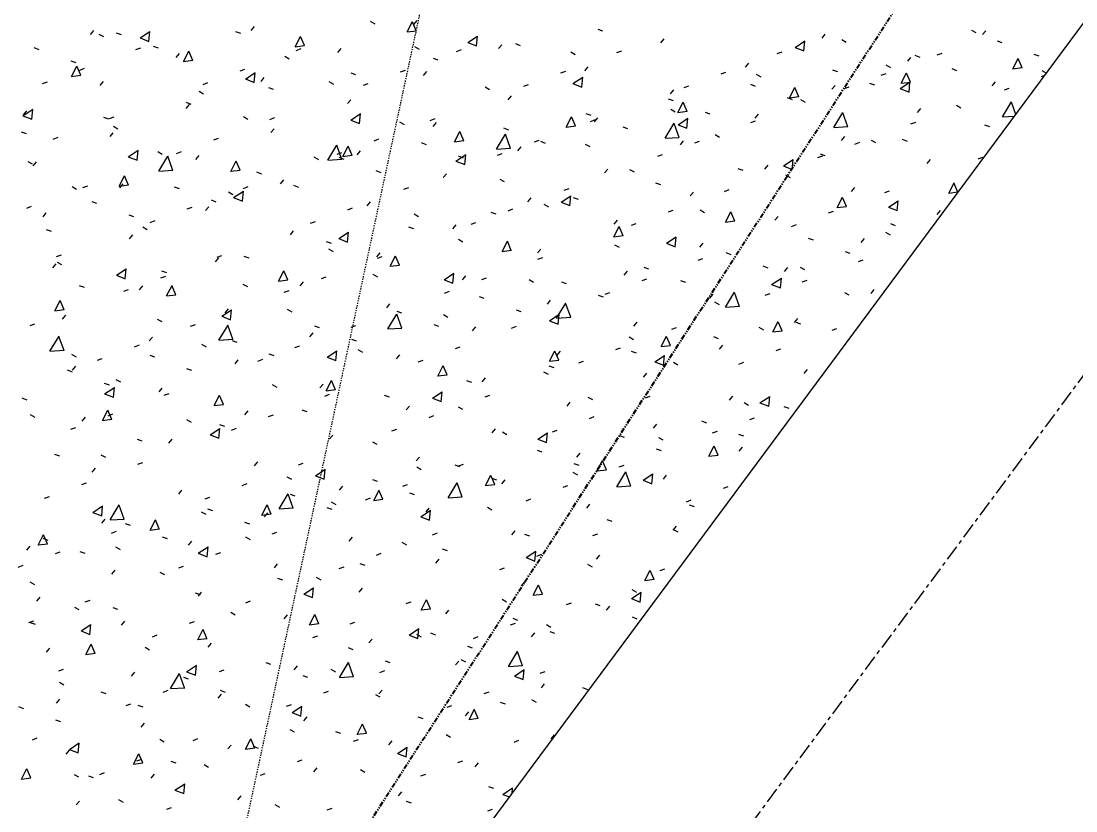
# Model space of a CAD drawing. Header units: centimetres. Extents: x -4512 to 25286, y -2765 to 13485.
# Drawn here: x 21352 to 21437.3, y 10781.6 to 10845.5 of the extents above; entities that cross this region are included whole.
import ezdxf

# ---------------------------------------------------------------- set-up
doc = ezdxf.new("R2010")
doc.units = ezdxf.units.CM
for name, pattern in [('Grundgrenze', [0.9, 0.4, -0.1, 0.1, -0.1, 0.1, -0.1]), ('Rasterlinie', [2.2225, 1.27, -0.3175, 0.3175, -0.3175]), ('Verdeckt 0_5', [0.10584, 0.05292, -0.05292])]:
    doc.linetypes.add(name, pattern=pattern)
for name, color, linetype, lineweight in [('A-ANNO-DIMS', 7, 'Continuous', 5), ('A-ANNO-DIMS-50', 7, 'Continuous', 5), ('A-FLOR', 7, 'Continuous', 9), ('A-FLOR-PATT', 7, 'Continuous', 9), ('A-GENM', 7, 'Continuous', 9), ('S-GRID', 7, 'Continuous', 5)]:
    doc.layers.add(name, color=color, linetype=linetype, lineweight=lineweight)
doc.layers.add('A-DETL', color=251, linetype='Continuous', lineweight=9, true_color=0x4f4f4f)
doc.layers.add('C-PROP-LINE', color=96, linetype='Grundgrenze', lineweight=25, true_color=0x008000)
doc.styles.add('Arial Unicode MS_3', font='ARIALUNI.ttf', dxfattribs={"width": 0.8, "height": 9})
doc.dimstyles.new('M_1_100', dxfattribs={"dimscale": 30.48, "dimtxt": 9.052604, "dimasz": 0.098425, "dimexe": 0.246063, "dimexo": 0.0625, "dimgap": 0.032808, "dimtad": 1, "dimdec": 1, "dimrnd": 0.5, "dimdsep": 46, "dimtxsty": 'Arial Unicode MS_3', "dimblk1": 'OBLIQUE', "dimblk2": 'OBLIQUE', "dimsah": 1, "dimcen": 0.09, "dimazin": 0, "dimtfac": 1, "dimtdec": 4, "dimtix": 1, "dimtmove": 0, "dimatfit": 3, "dimfxl": 0.246063, "dimfxlon": 1, "dimtvp": 1, "dimtolj": 1, "dimtzin": 0, "dimlwd": 13, "dimlwe": 13, "dimarcsym": 2})

# ---------------------------------------------------------------- blocks, each defined once
blk = doc.blocks.new('FP_53-DD - FOK AF 300')
at = {"layer": 'A-FLOR-PATT', "color": 8, "lineweight": 5, "true_color": 0x787878}
for p, q in [((34693.959, 10844.716), (34694.226, 10845.036)), ((34703.598, 10845.472), (34703.962, 10845.264)), ((34706.57, 10844.594), (34707.004, 10845.434)), ((34707.322, 10844.683), (34707.002, 10845.424)), ((34707.112, 10845.207), (34707.379, 10845.526)), ((34722.006, 10844.833), (34722.4, 10844.69)), ((34680.945, 10844.392), (34681.212, 10844.712)), ((34681.627, 10844.427), (34681.991, 10844.22)), ((34683.037, 10844.524), (34683.432, 10844.382)), ((34684.963, 10844.107), (34685.754, 10844.631)), ((34684.963, 10844.107), (34685.674, 10843.83)), ((34685.674, 10843.819), (34685.754, 10844.619)), ((34692.695, 10844.64), (34693.089, 10844.498)), ((34697.523, 10843.399), (34697.956, 10844.24)), ((34698.274, 10843.489), (34697.954, 10844.23)), ((34706.57, 10844.596), (34707.324, 10844.695)), ((34711.486, 10843.743), (34712.276, 10844.266)), ((34712.196, 10843.455), (34712.276, 10844.255)), ((34727.111, 10843.722), (34727.377, 10844.041)), ((34740.164, 10844.09), (34740.43, 10844.409)), ((34741.76, 10843.99), (34742.124, 10843.782)), ((34752.257, 10844.753), (34752.62, 10844.544)), ((34753.151, 10844.378), (34753.417, 10844.697)), ((34676.366, 10843.329), (34676.761, 10843.188)), ((34684.616, 10843.173), (34685.009, 10843.317)), ((34686.026, 10843.449), (34686.421, 10843.307)), ((34697.522, 10843.401), (34698.276, 10843.501)), ((34697.604, 10843.102), (34697.996, 10843.245)), ((34700.962, 10842.931), (34701.229, 10843.25)), ((34707.181, 10843.423), (34707.545, 10843.215)), ((34710.585, 10843.023), (34710.978, 10843.165)), ((34711.486, 10843.744), (34712.196, 10843.466)), ((34713.966, 10843.243), (34714.233, 10843.562)), ((34715.345, 10843.651), (34715.739, 10843.509)), ((34737.985, 10843.348), (34738.774, 10843.87)), ((34737.985, 10843.348), (34738.694, 10843.07)), ((34738.695, 10843.058), (34738.774, 10843.858)), ((34754.33, 10843.88), (34754.724, 10843.737)), ((34679.356, 10842.256), (34679.751, 10842.114)), ((34687.89, 10842.538), (34688.158, 10842.858)), ((34688.471, 10842.202), (34689.226, 10842.302)), ((34688.472, 10842.201), (34688.906, 10843.041)), ((34689.224, 10842.29), (34688.904, 10843.031)), ((34696.668, 10842.637), (34697.032, 10842.429)), ((34708.682, 10842.468), (34709.076, 10842.326)), ((34719.818, 10842.985), (34720.182, 10842.777)), ((34723.561, 10842.935), (34723.953, 10843.078)), ((34736.531, 10842.84), (34736.923, 10842.983)), ((34747.096, 10842.219), (34747.363, 10842.537)), ((34747.676, 10842.71), (34748.07, 10842.567)), ((34749.496, 10842.738), (34749.887, 10842.879)), ((34755.604, 10841.614), (34756.036, 10842.452)), ((34756.354, 10841.701), (34756.034, 10842.442)), ((34757.312, 10842.797), (34757.706, 10842.654)), ((34679.418, 10840.998), (34679.852, 10841.839)), ((34680.17, 10841.088), (34679.85, 10841.829)), ((34680.07, 10841.515), (34680.462, 10841.658)), ((34693.06, 10841.447), (34693.452, 10841.59)), ((34706.044, 10841.37), (34706.436, 10841.513)), ((34707.903, 10841.071), (34708.17, 10841.39)), ((34719.022, 10841.286), (34719.414, 10841.429)), ((34720.965, 10841.452), (34721.232, 10841.771)), ((34733.961, 10841.752), (34734.228, 10842.071)), ((34741.021, 10841.537), (34741.415, 10841.394)), ((34745.34, 10841.936), (34745.704, 10841.728)), ((34750.659, 10841.627), (34751.053, 10841.484)), ((34755.603, 10841.615), (34756.356, 10841.713)), ((34757.961, 10841.477), (34758.324, 10841.268)), ((34677.064, 10840.418), (34677.457, 10840.562)), ((34679.418, 10840.999), (34680.172, 10841.1)), ((34681.736, 10840.256), (34682.003, 10840.576)), ((34693.487, 10840.787), (34694.277, 10841.311)), ((34693.487, 10840.788), (34694.197, 10840.511)), ((34694.197, 10840.499), (34694.277, 10841.3)), ((34694.749, 10840.58), (34695.016, 10840.9)), ((34700.253, 10840.59), (34700.617, 10840.382)), ((34702.017, 10841.282), (34702.411, 10841.14)), ((34720.003, 10840.415), (34720.792, 10840.938)), ((34720.713, 10840.126), (34720.793, 10840.926)), ((34731.994, 10841.194), (34732.386, 10841.337)), ((34734.841, 10841.17), (34735.204, 10840.961)), ((34744.961, 10841.095), (34745.353, 10841.237)), ((34746.495, 10840.011), (34747.284, 10840.532)), ((34746.571, 10840.442), (34747.324, 10840.54)), ((34746.572, 10840.44), (34747.004, 10841.279)), ((34747.322, 10840.528), (34747.002, 10841.269)), ((34753.942, 10840.244), (34754.209, 10840.562)), ((34757.922, 10840.987), (34758.194, 10841.085)), ((34689.736, 10839.8), (34690.1, 10839.593)), ((34690.056, 10840.352), (34690.448, 10840.495)), ((34695.35, 10840.094), (34695.745, 10839.952)), ((34703.041, 10840.278), (34703.434, 10840.421)), ((34712.893, 10840.157), (34713.257, 10839.949)), ((34716.021, 10840.196), (34716.413, 10840.338)), ((34720.003, 10840.415), (34720.713, 10840.138)), ((34727.902, 10839.587), (34728.169, 10839.906)), ((34728.995, 10840.106), (34729.387, 10840.248)), ((34734.364, 10840.361), (34734.758, 10840.219)), ((34737.537, 10839.263), (34737.97, 10840.102)), ((34738.287, 10839.351), (34737.967, 10840.092)), ((34740.956, 10839.956), (34741.222, 10840.274)), ((34741.963, 10840.008), (34742.355, 10840.15)), ((34744.005, 10840.455), (34744.399, 10840.312)), ((34746.495, 10840.011), (34747.204, 10839.732)), ((34747.205, 10839.721), (34747.284, 10840.52)), ((34754.925, 10839.903), (34755.317, 10840.044)), ((34688.682, 10838.904), (34689.077, 10838.762)), ((34701.753, 10838.796), (34702.02, 10839.115)), ((34714.758, 10839.108), (34715.025, 10839.427)), ((34727.706, 10839.184), (34728.1, 10839.042)), ((34728.499, 10838.081), (34728.932, 10838.921)), ((34729.25, 10838.17), (34728.929, 10838.911)), ((34737.349, 10839.281), (34737.743, 10839.138)), ((34737.536, 10839.265), (34738.289, 10839.363)), ((34738.422, 10839.117), (34738.785, 10838.909)), ((34754.767, 10837.717), (34755.498, 10838.928)), ((34755.848, 10837.923), (34755.495, 10838.915)), ((34675.476, 10837.815), (34676.266, 10838.34)), ((34675.519, 10837.899), (34675.786, 10838.219)), ((34676.186, 10837.528), (34676.267, 10838.328)), ((34688.681, 10838.402), (34688.948, 10838.722)), ((34702.009, 10837.466), (34702.799, 10837.99)), ((34702.72, 10837.178), (34702.799, 10837.978)), ((34721.045, 10838.004), (34721.439, 10837.862)), ((34727.919, 10838.347), (34728.283, 10838.139)), ((34728.498, 10838.083), (34729.252, 10838.182)), ((34730.691, 10838.104), (34731.085, 10837.962)), ((34741.122, 10836.858), (34741.854, 10838.069)), ((34742.256, 10836.917), (34741.85, 10838.056)), ((34747.888, 10838.085), (34748.155, 10838.403)), ((34751.046, 10838.662), (34751.409, 10838.454)), ((34675.476, 10837.815), (34676.186, 10837.539)), ((34682.012, 10837.711), (34682.407, 10837.57)), ((34682.476, 10837.588), (34682.868, 10837.732)), ((34693.322, 10837.754), (34693.686, 10837.546)), ((34695.465, 10837.519), (34695.858, 10837.662)), ((34702.009, 10837.466), (34702.719, 10837.19)), ((34705.966, 10837.326), (34706.33, 10837.118)), ((34708.449, 10837.442), (34708.841, 10837.585)), ((34708.694, 10836.936), (34708.961, 10837.256)), ((34719.458, 10836.896), (34719.891, 10837.735)), ((34720.209, 10836.985), (34719.889, 10837.725)), ((34721.426, 10837.358), (34721.818, 10837.5)), ((34721.757, 10837.318), (34722.024, 10837.637)), ((34727.47, 10835.989), (34728.202, 10837.201)), ((34728.604, 10836.049), (34728.199, 10837.188)), ((34728.519, 10837.085), (34729.308, 10837.607)), ((34729.228, 10836.796), (34729.308, 10837.596)), ((34734.398, 10837.265), (34734.79, 10837.407)), ((34734.753, 10837.618), (34735.019, 10837.937)), ((34747.364, 10837.165), (34747.756, 10837.306)), ((34754.766, 10837.719), (34755.741, 10837.78)), ((34675.341, 10836.517), (34675.736, 10836.375)), ((34682.527, 10836.121), (34682.794, 10836.44)), ((34682.803, 10836.961), (34683.167, 10836.753)), ((34695.541, 10836.446), (34695.808, 10836.765)), ((34710.414, 10835.706), (34710.847, 10836.546)), ((34711.165, 10835.795), (34710.845, 10836.536)), ((34713.811, 10835.111), (34714.544, 10836.324)), ((34714.383, 10836.823), (34714.778, 10836.68)), ((34714.946, 10835.172), (34714.541, 10836.311)), ((34719.457, 10836.898), (34720.211, 10836.997)), ((34724.031, 10836.926), (34724.425, 10836.783)), ((34728.519, 10837.085), (34729.228, 10836.807)), ((34731.501, 10836.296), (34731.865, 10836.087)), ((34741.121, 10836.859), (34742.259, 10836.931)), ((34753.313, 10837.079), (34753.707, 10836.936)), ((34677.929, 10835.93), (34678.322, 10836.073)), ((34690.921, 10835.864), (34691.313, 10836.007)), ((34700.146, 10834.224), (34700.879, 10835.438)), ((34701.282, 10834.286), (34700.876, 10835.425)), ((34703.906, 10835.79), (34704.299, 10835.933)), ((34707.72, 10835.638), (34708.114, 10835.496)), ((34710.413, 10835.708), (34711.167, 10835.807)), ((34716.887, 10835.708), (34717.279, 10835.851)), ((34717.37, 10835.745), (34717.764, 10835.602)), ((34720.996, 10835.522), (34721.36, 10835.313)), ((34727.469, 10835.99), (34728.607, 10836.063)), ((34728.694, 10835.453), (34728.961, 10835.772)), ((34729.861, 10835.619), (34730.253, 10835.761)), ((34741.748, 10835.822), (34742.014, 10836.141)), ((34742.829, 10835.521), (34743.221, 10835.663)), ((34744.129, 10835.845), (34744.492, 10835.637)), ((34746.659, 10835.908), (34747.053, 10835.765)), ((34684.003, 10834.501), (34684.793, 10835.025)), ((34684.714, 10834.213), (34684.794, 10835.014)), ((34686.39, 10834.916), (34686.754, 10834.708)), ((34687.916, 10834.769), (34688.309, 10834.912)), ((34689.473, 10834.268), (34689.74, 10834.587)), ((34700.904, 10834.697), (34701.296, 10834.84)), ((34701.366, 10834.514), (34702.12, 10834.614)), ((34701.367, 10834.513), (34701.8, 10835.353)), ((34702.118, 10834.602), (34701.798, 10835.343)), ((34702.545, 10834.661), (34702.812, 10834.981)), ((34710.53, 10834.143), (34711.319, 10834.666)), ((34710.707, 10834.562), (34711.101, 10834.419)), ((34711.24, 10833.855), (34711.32, 10834.655)), ((34713.811, 10835.112), (34714.949, 10835.186)), ((34713.885, 10834.617), (34714.278, 10834.76)), ((34715.55, 10834.974), (34715.816, 10835.293)), ((34726.861, 10834.53), (34727.253, 10834.672)), ((34739.831, 10834.434), (34740.223, 10834.576)), ((34740.003, 10834.734), (34740.397, 10834.591)), ((34675.868, 10834.119), (34676.232, 10833.911)), ((34676.31, 10833.764), (34676.577, 10834.084)), ((34684.003, 10834.501), (34684.714, 10834.225)), ((34686.474, 10833.329), (34687.208, 10834.543)), ((34687.61, 10833.391), (34687.205, 10834.53)), ((34692.317, 10833.315), (34692.75, 10834.155)), ((34693.069, 10833.405), (34692.748, 10834.145)), ((34699.037, 10834.492), (34699.401, 10834.284)), ((34700.146, 10834.226), (34701.285, 10834.3)), ((34701.054, 10834.452), (34701.449, 10834.31)), ((34710.53, 10834.143), (34711.24, 10833.866)), ((34735.545, 10833.485), (34735.812, 10833.804)), ((34737.033, 10833.753), (34737.821, 10834.274)), ((34737.033, 10833.753), (34737.742, 10833.475)), ((34737.742, 10833.464), (34737.822, 10834.263)), ((34748.681, 10833.952), (34748.947, 10834.27)), ((34752.795, 10834.331), (34753.187, 10834.473)), ((34683.264, 10832.113), (34683.698, 10832.954)), ((34684.016, 10832.203), (34683.695, 10832.943)), ((34686.474, 10833.33), (34687.613, 10833.405)), ((34692.316, 10833.317), (34693.071, 10833.417)), ((34694.387, 10833.264), (34694.782, 10833.122)), ((34704.042, 10833.376), (34704.437, 10833.234)), ((34709.487, 10832.803), (34709.753, 10833.122)), ((34722.549, 10833.184), (34722.816, 10833.503)), ((34724.579, 10833.472), (34724.943, 10833.264)), ((34733.346, 10833.558), (34733.74, 10833.416)), ((34737.21, 10833.026), (34737.574, 10832.818)), ((34679.455, 10832.075), (34679.82, 10831.868)), ((34680.336, 10832.004), (34680.729, 10832.147)), ((34683.263, 10832.115), (34684.018, 10832.215)), ((34683.319, 10831.986), (34683.586, 10832.306)), ((34687.719, 10832.073), (34688.113, 10831.931)), ((34693.327, 10831.937), (34693.72, 10832.081)), ((34696.333, 10832.312), (34696.6, 10832.631)), ((34697.376, 10832.188), (34697.771, 10832.047)), ((34706.312, 10831.863), (34706.705, 10832.006)), ((34714.072, 10832.694), (34714.435, 10832.486)), ((34726.687, 10832.38), (34727.081, 10832.238)), ((34742.541, 10831.689), (34742.807, 10832.008)), ((34750.415, 10831.553), (34750.848, 10832.391)), ((34751.166, 10831.641), (34750.845, 10832.381)), ((34692.106, 10831.656), (34692.47, 10831.449)), ((34692.529, 10831.185), (34693.319, 10831.709)), ((34692.529, 10831.185), (34693.24, 10830.909)), ((34693.24, 10830.897), (34693.319, 10831.697)), ((34716.342, 10830.841), (34716.609, 10831.16)), ((34719.049, 10830.818), (34719.838, 10831.34)), ((34719.292, 10831.781), (34719.684, 10831.923)), ((34719.759, 10830.529), (34719.839, 10831.329)), ((34720.026, 10831.2), (34720.42, 10831.058)), ((34729.487, 10831.32), (34729.754, 10831.639)), ((34732.266, 10831.69), (34732.658, 10831.833)), ((34741.381, 10830.376), (34741.813, 10831.215)), ((34742.132, 10830.465), (34741.811, 10831.205)), ((34745.234, 10831.592), (34745.625, 10831.734)), ((34750.415, 10831.555), (34751.168, 10831.652)), ((34675.789, 10830.345), (34676.182, 10830.488)), ((34681.049, 10830.88), (34681.443, 10830.738)), ((34688.782, 10830.281), (34689.175, 10830.424)), ((34690.265, 10830.134), (34690.532, 10830.454)), ((34690.708, 10830.999), (34691.103, 10830.857)), ((34701.77, 10830.21), (34702.162, 10830.353)), ((34703.337, 10830.528), (34703.604, 10830.847)), ((34717.656, 10830.645), (34718.019, 10830.437)), ((34719.049, 10830.818), (34719.759, 10830.541)), ((34741.381, 10830.378), (34742.134, 10830.476)), ((34745.545, 10830.419), (34746.334, 10830.94)), ((34745.545, 10830.419), (34746.255, 10830.141)), ((34746.255, 10830.129), (34746.334, 10830.928)), ((34677.102, 10829.63), (34677.369, 10829.95)), ((34684.039, 10829.806), (34684.433, 10829.665)), ((34707.145, 10829.863), (34707.509, 10829.656)), ((34713.364, 10830.017), (34713.758, 10829.875)), ((34714.752, 10830.131), (34715.144, 10830.273)), ((34727.728, 10830.044), (34728.12, 10830.186)), ((34730.29, 10830.204), (34730.654, 10829.996)), ((34732.344, 10829.196), (34732.776, 10830.035)), ((34733.095, 10829.284), (34732.774, 10830.025)), ((34736.339, 10829.353), (34736.605, 10829.671)), ((34740.698, 10829.949), (34741.09, 10830.091)), ((34749.474, 10829.819), (34749.741, 10830.138)), ((34677.367, 10828.612), (34677.762, 10828.47)), ((34685.173, 10828.818), (34685.538, 10828.611)), ((34685.778, 10829.186), (34686.171, 10829.329)), ((34698.767, 10829.117), (34699.16, 10829.26)), ((34706.699, 10828.833), (34707.094, 10828.691)), ((34710.279, 10828.67), (34710.546, 10828.989)), ((34711.75, 10829.04), (34712.143, 10829.182)), ((34723.303, 10828.011), (34723.736, 10828.851)), ((34723.342, 10829.051), (34723.609, 10829.37)), ((34724.055, 10828.1), (34723.734, 10828.84)), ((34724.728, 10828.954), (34725.12, 10829.097)), ((34732.343, 10829.198), (34733.097, 10829.296)), ((34737.7, 10828.862), (34738.092, 10829.004)), ((34745.703, 10829.086), (34746.097, 10828.943)), ((34684.111, 10827.853), (34684.378, 10828.173)), ((34697.126, 10828.178), (34697.392, 10828.498)), ((34701.054, 10827.867), (34701.843, 10828.39)), ((34701.054, 10827.867), (34701.764, 10827.591)), ((34701.764, 10827.579), (34701.844, 10828.379)), ((34710.73, 10827.816), (34711.094, 10827.608)), ((34723.303, 10828.013), (34724.057, 10828.112)), ((34727.567, 10827.491), (34728.356, 10828.013)), ((34728.277, 10827.202), (34728.356, 10828.001)), ((34739.046, 10827.912), (34739.44, 10827.769)), ((34743.335, 10827.557), (34743.601, 10827.876)), ((34745.31, 10828.386), (34745.674, 10828.178)), ((34700.034, 10827.646), (34700.428, 10827.504)), ((34700.216, 10827.031), (34700.58, 10826.823)), ((34714.26, 10826.823), (34714.693, 10827.662)), ((34714.26, 10826.825), (34715.014, 10826.924)), ((34715.012, 10826.912), (34714.691, 10827.652)), ((34717.136, 10826.709), (34717.402, 10827.028)), ((34723.368, 10827.38), (34723.731, 10827.172)), ((34727.567, 10827.491), (34728.277, 10827.214)), ((34730.281, 10827.188), (34730.547, 10827.507)), ((34678.197, 10826.421), (34678.59, 10826.564)), ((34691.058, 10826.001), (34691.325, 10826.321)), ((34691.19, 10826.357), (34691.582, 10826.5)), ((34693.366, 10826.456), (34693.761, 10826.315)), ((34704.13, 10826.395), (34704.397, 10826.714)), ((34704.177, 10826.285), (34704.569, 10826.427)), ((34705.214, 10825.63), (34705.647, 10826.47)), ((34705.966, 10825.72), (34705.645, 10826.46)), ((34717.158, 10826.205), (34717.551, 10826.347)), ((34730.134, 10826.117), (34730.526, 10826.259)), ((34732.389, 10826.735), (34732.783, 10826.593)), ((34742.031, 10826.832), (34742.425, 10826.689)), ((34743.104, 10826.021), (34743.495, 10826.163)), ((34677.895, 10825.497), (34678.162, 10825.817)), ((34678.239, 10825.977), (34678.603, 10825.77)), ((34683.046, 10824.9), (34683.836, 10825.424)), ((34683.757, 10824.612), (34683.837, 10825.412)), ((34686.697, 10825.265), (34687.092, 10825.123)), ((34696.165, 10824.433), (34696.598, 10825.273)), ((34696.917, 10824.523), (34696.596, 10825.263)), ((34705.214, 10825.632), (34705.967, 10825.731)), ((34724.136, 10824.92), (34724.403, 10825.239)), ((34725.729, 10825.557), (34726.123, 10825.414)), ((34735.374, 10825.656), (34735.768, 10825.514)), ((34737.133, 10825.221), (34737.399, 10825.54)), ((34738.392, 10825.567), (34738.756, 10825.359)), ((34683.046, 10824.9), (34683.757, 10824.624)), ((34686.645, 10824.7), (34687.038, 10824.843)), ((34696.164, 10824.435), (34696.918, 10824.535)), ((34697.919, 10824.046), (34698.186, 10824.365)), ((34699.634, 10824.631), (34700.027, 10824.774)), ((34703.802, 10824.985), (34704.166, 10824.777)), ((34709.577, 10824.547), (34710.366, 10825.07)), ((34709.577, 10824.547), (34710.287, 10824.27)), ((34710.287, 10824.259), (34710.366, 10825.058)), ((34711.073, 10824.538), (34711.34, 10824.857)), ((34712.618, 10824.554), (34713.01, 10824.697)), ((34716.444, 10824.553), (34716.808, 10824.345)), ((34719.068, 10824.376), (34719.462, 10824.234)), ((34725.596, 10824.47), (34725.988, 10824.612)), ((34728.715, 10824.479), (34729.11, 10824.336)), ((34736.083, 10824.162), (34736.872, 10824.683)), ((34736.793, 10823.873), (34736.872, 10824.672)), ((34738.568, 10824.377), (34738.96, 10824.519)), ((34680.026, 10824.071), (34680.421, 10823.93)), ((34683.64, 10823.605), (34684.033, 10823.748)), ((34684.904, 10823.721), (34685.171, 10824.04)), ((34687.112, 10823.232), (34687.546, 10824.073)), ((34687.864, 10823.323), (34687.544, 10824.063)), ((34693.286, 10824.195), (34693.65, 10823.988)), ((34696.631, 10823.538), (34697.024, 10823.681)), ((34709.616, 10823.463), (34710.009, 10823.605)), ((34722.596, 10823.38), (34722.988, 10823.523)), ((34732.338, 10822.318), (34733.07, 10823.53)), ((34733.473, 10822.378), (34733.067, 10823.517)), ((34736.083, 10824.162), (34736.793, 10823.884)), ((34741.974, 10823.516), (34742.338, 10823.308)), ((34744.129, 10823.426), (34744.395, 10823.745)), ((34678.057, 10822.028), (34678.491, 10822.868)), ((34678.809, 10822.118), (34678.488, 10822.858)), ((34687.112, 10823.234), (34687.866, 10823.334)), ((34712.405, 10823.193), (34712.799, 10823.051)), ((34717.93, 10822.577), (34718.196, 10822.896)), ((34718.681, 10821.441), (34719.413, 10822.654)), ((34719.816, 10821.502), (34719.41, 10822.641)), ((34722.055, 10823.299), (34722.449, 10823.156)), ((34731.075, 10823.057), (34731.341, 10823.375)), ((34731.472, 10822.746), (34731.836, 10822.538)), ((34735.569, 10823.29), (34735.961, 10823.432)), ((34678.056, 10822.029), (34678.811, 10822.13)), ((34691.574, 10821.587), (34692.364, 10822.11)), ((34691.852, 10821.869), (34692.119, 10822.189)), ((34692.285, 10821.299), (34692.365, 10822.099)), ((34696.873, 10822.151), (34697.237, 10821.944)), ((34704.924, 10822.264), (34705.191, 10822.583)), ((34705.016, 10820.556), (34705.749, 10821.768)), ((34705.74, 10822.007), (34706.135, 10821.865)), ((34706.152, 10820.617), (34705.746, 10821.755)), ((34715.393, 10822.117), (34715.787, 10821.974)), ((34718.098, 10821.225), (34718.887, 10821.747)), ((34732.338, 10822.319), (34733.476, 10822.392)), ((34676.059, 10820.839), (34676.451, 10820.982)), ((34678.688, 10821.365), (34678.956, 10821.685)), ((34686.354, 10821.358), (34686.718, 10821.15)), ((34689.053, 10820.777), (34689.446, 10820.92)), ((34691.574, 10821.587), (34692.285, 10821.311)), ((34708.729, 10820.932), (34709.123, 10820.79)), ((34709.518, 10821.724), (34709.882, 10821.516)), ((34718.098, 10821.225), (34718.808, 10820.948)), ((34718.68, 10821.443), (34719.819, 10821.516)), ((34718.809, 10820.937), (34718.888, 10821.736)), ((34724.93, 10820.789), (34725.197, 10821.108)), ((34736.192, 10820.315), (34736.624, 10821.153)), ((34736.943, 10820.403), (34736.622, 10821.143)), ((34737.927, 10821.09), (34738.194, 10821.409)), ((34738.031, 10821.113), (34738.426, 10820.971)), ((34691.345, 10819.661), (34692.078, 10820.874)), ((34692.481, 10819.723), (34692.075, 10820.861)), ((34698.713, 10819.915), (34698.98, 10820.234)), ((34699.074, 10820.82), (34699.469, 10820.678)), ((34702.042, 10820.707), (34702.435, 10820.85)), ((34705.016, 10820.557), (34706.155, 10820.631)), ((34711.867, 10820.407), (34712.134, 10820.726)), ((34715.025, 10820.63), (34715.418, 10820.772)), ((34728.003, 10820.544), (34728.395, 10820.687)), ((34735.055, 10820.697), (34735.419, 10820.489)), ((34736.191, 10820.316), (34736.945, 10820.415)), ((34740.974, 10820.451), (34741.366, 10820.593)), ((34677.667, 10818.757), (34678.401, 10819.971)), ((34678.804, 10818.819), (34678.397, 10819.958)), ((34684.508, 10819.12), (34684.901, 10819.263)), ((34685.698, 10819.589), (34685.965, 10819.908)), ((34689.942, 10819.315), (34690.306, 10819.107)), ((34691.344, 10819.662), (34692.484, 10819.737)), ((34692.406, 10819.63), (34692.801, 10819.488)), ((34697.499, 10819.053), (34697.892, 10819.196)), ((34702.063, 10819.745), (34702.458, 10819.604)), ((34724.55, 10819.922), (34724.914, 10819.714)), ((34727.152, 10819.131), (34727.585, 10819.97)), ((34727.152, 10819.133), (34727.905, 10819.232)), ((34727.903, 10819.22), (34727.583, 10819.96)), ((34731.373, 10819.936), (34731.767, 10819.794)), ((34731.869, 10818.926), (34732.136, 10819.245)), ((34677.666, 10818.758), (34678.807, 10818.834)), ((34679.42, 10818.518), (34679.784, 10818.31)), ((34685.737, 10818.438), (34686.132, 10818.296)), ((34695.396, 10818.556), (34695.791, 10818.415)), ((34700.101, 10818.272), (34700.891, 10818.795)), ((34700.812, 10817.984), (34700.891, 10818.783)), ((34702.59, 10818.892), (34702.954, 10818.685)), ((34705.718, 10818.133), (34705.985, 10818.452)), ((34710.485, 10818.979), (34710.877, 10819.121)), ((34718.11, 10817.943), (34718.543, 10818.782)), ((34718.861, 10818.032), (34718.54, 10818.772)), ((34718.724, 10818.447), (34718.991, 10818.765)), ((34723.464, 10818.896), (34723.856, 10819.039)), ((34724.713, 10818.757), (34725.107, 10818.615)), ((34726.618, 10817.901), (34727.407, 10818.423)), ((34727.329, 10817.612), (34727.407, 10818.411)), ((34736.438, 10818.806), (34736.83, 10818.948)), ((34679.482, 10817.234), (34679.75, 10817.553)), ((34681.503, 10818.024), (34681.896, 10818.167)), ((34692.646, 10817.738), (34692.913, 10818.057)), ((34694.496, 10817.959), (34694.888, 10818.102)), ((34700.101, 10818.272), (34700.812, 10817.996)), ((34707.483, 10817.887), (34707.875, 10818.03)), ((34709.064, 10816.752), (34709.497, 10817.591)), ((34709.816, 10816.841), (34709.495, 10817.581)), ((34718.051, 10817.575), (34718.446, 10817.433)), ((34718.109, 10817.945), (34718.863, 10818.044)), ((34720.464, 10817.807), (34720.856, 10817.949)), ((34726.618, 10817.901), (34727.328, 10817.624)), ((34728.135, 10817.874), (34728.499, 10817.666)), ((34733.439, 10817.719), (34733.831, 10817.861)), ((34679.066, 10817.243), (34679.46, 10817.102)), ((34688.727, 10817.365), (34689.122, 10817.224)), ((34709.064, 10816.753), (34709.818, 10816.853)), ((34717.627, 10817.096), (34717.991, 10816.889)), ((34725.725, 10816.659), (34725.992, 10816.978)), ((34738.722, 10816.961), (34738.989, 10817.279)), ((34682.057, 10816.172), (34682.452, 10816.03)), ((34682.092, 10815.302), (34682.882, 10815.826)), ((34682.803, 10815.015), (34682.882, 10815.815)), ((34683.009, 10816.476), (34683.373, 10816.269)), ((34686.493, 10815.458), (34686.76, 10815.778)), ((34695.661, 10816.058), (34696.025, 10815.851)), ((34699.508, 10815.784), (34699.774, 10816.103)), ((34700.016, 10815.556), (34700.449, 10816.395)), ((34700.767, 10815.646), (34700.446, 10816.385)), ((34711.388, 10816.392), (34711.783, 10816.25)), ((34712.662, 10816.276), (34712.929, 10816.595)), ((34675.385, 10814.976), (34675.78, 10814.835)), ((34682.092, 10815.302), (34682.803, 10815.027)), ((34686.918, 10815.198), (34687.31, 10815.341)), ((34690.964, 10814.356), (34691.397, 10815.196)), ((34691.716, 10814.446), (34691.395, 10815.186)), ((34699.908, 10815.131), (34700.301, 10815.273)), ((34700.015, 10815.558), (34700.769, 10815.658)), ((34704.723, 10815.206), (34705.118, 10815.064)), ((34708.626, 10814.955), (34709.416, 10815.478)), ((34708.626, 10814.955), (34709.337, 10814.678)), ((34709.337, 10814.667), (34709.416, 10815.466)), ((34712.893, 10815.056), (34713.285, 10815.198)), ((34721.212, 10815.05), (34721.576, 10814.842)), ((34725.872, 10814.973), (34726.264, 10815.115)), ((34732.665, 10814.797), (34732.931, 10815.115)), ((34735.137, 10814.575), (34735.925, 10815.096)), ((34735.847, 10814.286), (34735.926, 10815.085)), ((34690.964, 10814.358), (34691.718, 10814.458)), ((34706.513, 10814.003), (34706.78, 10814.322)), ((34710.701, 10814.268), (34711.066, 10814.06)), ((34719.52, 10814.317), (34719.786, 10814.636)), ((34733.847, 10814.61), (34734.211, 10814.402)), ((34735.137, 10814.575), (34735.847, 10814.298)), ((34737.078, 10814.295), (34737.472, 10814.153)), ((34676.074, 10813.635), (34676.439, 10813.428)), ((34680.277, 10813.104), (34680.544, 10813.423)), ((34681.909, 10813.152), (34682.343, 10813.992)), ((34681.909, 10813.154), (34682.664, 10813.254)), ((34682.662, 10813.243), (34682.341, 10813.982)), ((34682.372, 10813.54), (34682.765, 10813.684)), ((34688.729, 10813.222), (34689.094, 10813.015)), ((34693.441, 10813.608), (34693.708, 10813.927)), ((34695.365, 10813.476), (34695.757, 10813.619)), ((34698.056, 10814.017), (34698.451, 10813.876)), ((34708.352, 10813.404), (34708.744, 10813.547)), ((34721.333, 10813.324), (34721.725, 10813.467)), ((34734.309, 10813.237), (34734.701, 10813.379)), ((34679.367, 10812.444), (34679.76, 10812.588)), ((34690.622, 10811.993), (34691.412, 10812.516)), ((34691.334, 10811.705), (34691.413, 10812.505)), ((34691.388, 10812.827), (34691.783, 10812.685)), ((34692.361, 10812.382), (34692.754, 10812.525)), ((34705.35, 10812.312), (34705.742, 10812.455)), ((34713.457, 10812.147), (34713.724, 10812.466)), ((34718.333, 10812.234), (34718.725, 10812.377)), ((34726.521, 10812.53), (34726.788, 10812.848)), ((34730.419, 10813.117), (34730.813, 10812.975)), ((34684.718, 10811.634), (34685.113, 10811.493)), ((34687.288, 10811.328), (34687.555, 10811.648)), ((34690.623, 10811.993), (34691.333, 10811.717)), ((34700.303, 10811.655), (34700.57, 10811.974)), ((34714.288, 10812.223), (34714.652, 10812.015)), ((34717.15, 10811.636), (34717.939, 10812.158)), ((34717.15, 10811.636), (34717.861, 10811.359)), ((34717.861, 10811.348), (34717.94, 10812.147)), ((34723.758, 10811.937), (34724.153, 10811.795)), ((34726.926, 10811.787), (34727.29, 10811.58)), ((34731.31, 10812.149), (34731.702, 10812.291)), ((34733.406, 10812.04), (34733.8, 10811.897)), ((34703.774, 10811.437), (34704.138, 10811.229)), ((34717.096, 10810.755), (34717.491, 10810.613)), ((34726.746, 10810.861), (34727.14, 10810.719)), ((34731.004, 10810.255), (34731.436, 10811.093)), ((34731.755, 10810.343), (34731.434, 10811.083)), ((34733.461, 10810.668), (34733.727, 10810.987)), ((34678.046, 10810.439), (34678.441, 10810.298)), ((34681.796, 10810.383), (34682.161, 10810.176)), ((34694.236, 10809.479), (34694.503, 10809.798)), ((34707.309, 10809.874), (34707.576, 10810.193)), ((34720.315, 10810.188), (34720.582, 10810.507)), ((34721.962, 10809.068), (34722.395, 10809.907)), ((34722.714, 10809.157), (34722.393, 10809.897)), ((34731.004, 10810.257), (34731.757, 10810.355)), ((34681.073, 10808.974), (34681.34, 10809.293)), ((34684.782, 10809.62), (34685.175, 10809.763)), ((34697.775, 10809.555), (34698.167, 10809.698)), ((34699.152, 10808.681), (34699.941, 10809.204)), ((34699.863, 10808.393), (34699.942, 10809.192)), ((34707.362, 10809.393), (34707.726, 10809.186)), ((34710.432, 10809.571), (34710.827, 10809.429)), ((34710.762, 10809.482), (34711.154, 10809.625)), ((34720.004, 10808.963), (34720.368, 10808.755)), ((34720.084, 10809.68), (34720.479, 10809.538)), ((34721.962, 10809.07), (34722.716, 10809.169)), ((34723.557, 10807.781), (34724.289, 10808.993)), ((34723.742, 10809.402), (34724.134, 10809.544)), ((34724.693, 10807.842), (34724.286, 10808.98)), ((34680.236, 10807.962), (34680.629, 10808.105)), ((34696.845, 10808.603), (34697.21, 10808.396)), ((34699.152, 10808.681), (34699.862, 10808.405)), ((34703.767, 10808.384), (34704.162, 10808.243)), ((34709.894, 10806.897), (34710.626, 10808.109)), ((34711.029, 10806.958), (34710.622, 10808.096)), ((34712.918, 10807.878), (34713.35, 10808.716)), ((34713.669, 10807.967), (34713.348, 10808.706)), ((34713.421, 10808.496), (34713.816, 10808.354)), ((34714.254, 10808.019), (34714.52, 10808.337)), ((34725.673, 10808.315), (34726.462, 10808.837)), ((34725.673, 10808.315), (34726.383, 10808.038)), ((34726.383, 10808.027), (34726.462, 10808.825)), ((34727.318, 10808.402), (34727.584, 10808.72)), ((34688.084, 10807.199), (34688.35, 10807.519)), ((34693.231, 10807.9), (34693.624, 10808.043)), ((34701.099, 10807.526), (34701.366, 10807.845)), ((34703.87, 10806.683), (34704.302, 10807.522)), ((34704.621, 10806.772), (34704.3, 10807.512)), ((34706.22, 10807.831), (34706.612, 10807.973)), ((34706.757, 10807.31), (34707.151, 10807.169)), ((34712.917, 10807.879), (34713.671, 10807.979)), ((34719.203, 10807.753), (34719.595, 10807.896)), ((34723.557, 10807.783), (34724.695, 10807.856)), ((34732.181, 10807.668), (34732.573, 10807.81)), ((34677.231, 10806.866), (34677.624, 10807.009)), ((34690.227, 10806.806), (34690.62, 10806.949)), ((34696.223, 10806.003), (34696.956, 10807.215)), ((34697.359, 10806.065), (34696.952, 10807.202)), ((34697.1, 10807.195), (34697.495, 10807.054)), ((34700.434, 10806.561), (34700.798, 10806.354)), ((34703.218, 10806.738), (34703.61, 10806.881)), ((34703.869, 10806.684), (34704.623, 10806.784)), ((34709.893, 10806.898), (34711.032, 10806.972)), ((34716.202, 10806.663), (34716.595, 10806.805)), ((34721.112, 10806.06), (34721.378, 10806.379)), ((34729.181, 10806.579), (34729.573, 10806.722)), ((34681.141, 10805.709), (34681.931, 10806.233)), ((34681.141, 10805.709), (34681.852, 10805.434)), ((34681.852, 10805.422), (34681.931, 10806.222)), ((34682.546, 10805.1), (34683.279, 10806.313)), ((34683.682, 10805.162), (34683.276, 10806.3)), ((34689.914, 10805.768), (34690.279, 10805.56)), ((34690.431, 10806.004), (34690.826, 10805.863)), ((34694.818, 10805.486), (34695.573, 10805.586)), ((34694.819, 10805.484), (34695.252, 10806.323)), ((34695.033, 10805.35), (34695.299, 10805.669)), ((34695.571, 10805.574), (34695.25, 10806.313)), ((34696.223, 10806.004), (34697.362, 10806.079)), ((34700.09, 10806.123), (34700.485, 10805.981)), ((34707.679, 10805.367), (34708.469, 10805.889)), ((34708.106, 10805.746), (34708.372, 10806.065)), ((34708.39, 10805.079), (34708.469, 10805.878)), ((34713.079, 10806.135), (34713.443, 10805.928)), ((34729.406, 10806.322), (34729.801, 10806.18)), ((34681.869, 10804.845), (34682.136, 10805.165)), ((34682.545, 10805.101), (34683.685, 10805.176)), ((34683.761, 10804.811), (34684.156, 10804.67)), ((34685.765, 10804.281), (34686.198, 10805.12)), ((34686.517, 10804.371), (34686.196, 10805.11)), ((34693.422, 10804.932), (34693.817, 10804.791)), ((34707.679, 10805.367), (34708.39, 10805.091)), ((34722.745, 10805.141), (34723.14, 10804.999)), ((34676.708, 10803.074), (34677.141, 10803.914)), ((34677.461, 10803.165), (34677.139, 10803.904)), ((34682.648, 10804.043), (34683.041, 10804.186)), ((34685.764, 10804.283), (34686.519, 10804.383)), ((34695.642, 10803.98), (34696.035, 10804.123)), ((34708.631, 10803.91), (34709.023, 10804.053)), ((34715.05, 10803.891), (34715.317, 10804.21)), ((34716.083, 10803.959), (34716.477, 10803.817)), ((34721.613, 10803.832), (34722.005, 10803.974)), ((34728.114, 10804.336), (34728.478, 10804.128)), ((34728.115, 10804.274), (34728.381, 10804.593)), ((34675.798, 10802.664), (34676.065, 10802.983)), ((34676.708, 10803.076), (34677.462, 10803.176)), ((34677.088, 10803.615), (34677.483, 10803.474)), ((34686.752, 10803.74), (34687.147, 10803.599)), ((34688.88, 10803.071), (34689.147, 10803.39)), ((34693.504, 10803.727), (34693.868, 10803.519)), ((34701.896, 10803.398), (34702.162, 10803.717)), ((34706.153, 10803.305), (34706.517, 10803.098)), ((34678.102, 10802.384), (34678.494, 10802.528)), ((34680.081, 10802.545), (34680.476, 10802.404)), ((34682.982, 10802.929), (34683.346, 10802.722)), ((34689.674, 10802.402), (34690.464, 10802.926)), ((34689.674, 10802.403), (34690.385, 10802.127)), ((34690.385, 10802.115), (34690.464, 10802.914)), ((34691.098, 10802.325), (34691.491, 10802.468)), ((34704.089, 10802.258), (34704.481, 10802.401)), ((34709.419, 10802.774), (34709.813, 10802.632)), ((34716.205, 10802.051), (34716.995, 10802.573)), ((34716.916, 10801.763), (34716.995, 10802.562)), ((34717.074, 10802.183), (34717.466, 10802.325)), ((34721.909, 10801.933), (34722.176, 10802.252)), ((34675.096, 10801.288), (34675.489, 10801.431)), ((34688.094, 10801.23), (34688.487, 10801.373)), ((34695.829, 10801.223), (34696.096, 10801.542)), ((34701.086, 10801.165), (34701.479, 10801.308)), ((34702.753, 10801.586), (34703.147, 10801.445)), ((34708.903, 10801.618), (34709.169, 10801.937)), ((34716.205, 10802.051), (34716.916, 10801.775)), ((34721.191, 10801.512), (34721.556, 10801.304)), ((34682.665, 10800.718), (34682.932, 10801.037)), ((34686.572, 10800.89), (34686.937, 10800.683)), ((34699.225, 10800.473), (34699.589, 10800.266)), ((34714.073, 10801.092), (34714.465, 10801.235)), ((34725.818, 10800.197), (34726.25, 10801.035)), ((34726.569, 10800.286), (34726.248, 10801.025)), ((34727.053, 10801.011), (34727.445, 10801.154)), ((34676.047, 10800.089), (34676.412, 10799.882)), ((34696.085, 10800.397), (34696.48, 10800.255)), ((34698.205, 10799.094), (34698.995, 10799.617)), ((34698.916, 10798.807), (34698.995, 10799.605)), ((34702.693, 10799.271), (34702.959, 10799.59)), ((34715.848, 10799.764), (34716.114, 10800.083)), ((34716.774, 10799.007), (34717.206, 10799.846)), ((34717.525, 10799.097), (34717.204, 10799.836)), ((34725.818, 10800.199), (34726.571, 10800.298)), ((34676.595, 10798.536), (34676.862, 10798.856)), ((34689.416, 10799.205), (34689.811, 10799.064)), ((34689.677, 10798.944), (34689.944, 10799.263)), ((34698.205, 10799.094), (34698.916, 10798.818)), ((34716.774, 10799.009), (34717.527, 10799.108)), ((34724.73, 10798.733), (34725.519, 10799.255)), ((34724.73, 10798.733), (34725.441, 10798.457)), ((34724.778, 10799.467), (34725.142, 10799.259)), ((34725.441, 10798.445), (34725.519, 10799.244)), ((34679.639, 10798.05), (34680.004, 10797.843)), ((34680.514, 10798.467), (34680.907, 10798.61)), ((34682.745, 10798.011), (34683.14, 10797.87)), ((34693.51, 10798.407), (34693.903, 10798.55)), ((34706.5, 10798.339), (34706.893, 10798.481)), ((34707.726, 10797.815), (34708.48, 10797.915)), ((34707.727, 10797.814), (34708.159, 10798.652)), ((34708.479, 10797.903), (34708.157, 10798.642)), ((34714.267, 10798.685), (34714.632, 10798.478)), ((34719.485, 10798.263), (34719.877, 10798.405)), ((34721.794, 10798.326), (34722.188, 10798.184)), ((34722.707, 10797.807), (34722.974, 10798.126)), ((34692.295, 10797.638), (34692.659, 10797.431)), ((34696.627, 10797.096), (34696.894, 10797.415)), ((34698.677, 10796.616), (34699.109, 10797.455)), ((34699.429, 10796.706), (34699.107, 10797.444)), ((34709.7, 10797.492), (34709.967, 10797.811)), ((34715.131, 10797.143), (34715.525, 10797.001)), ((34724.782, 10797.251), (34725.177, 10797.109)), ((34675.967, 10796.808), (34676.36, 10796.951)), ((34676.072, 10796.815), (34676.467, 10796.674)), ((34680.193, 10796.12), (34680.983, 10796.644)), ((34680.904, 10795.834), (34680.983, 10796.632)), ((34683.463, 10796.591), (34683.73, 10796.91)), ((34688.966, 10796.751), (34689.358, 10796.894)), ((34689.623, 10795.414), (34690.056, 10796.253)), ((34690.376, 10795.504), (34690.054, 10796.243)), ((34698.676, 10796.617), (34699.431, 10796.717)), ((34701.958, 10796.686), (34702.351, 10796.829)), ((34706.735, 10795.783), (34707.524, 10796.306)), ((34707.446, 10795.496), (34707.525, 10796.294)), ((34714.945, 10796.613), (34715.337, 10796.756)), ((34717.855, 10796.642), (34718.22, 10796.434)), ((34680.193, 10796.12), (34680.904, 10795.845)), ((34685.962, 10795.656), (34686.354, 10795.799)), ((34689.623, 10795.416), (34690.378, 10795.516)), ((34698.956, 10795.593), (34699.348, 10795.736)), ((34703.491, 10795.145), (34703.757, 10795.464)), ((34706.735, 10795.783), (34707.446, 10795.507)), ((34707.342, 10795.856), (34707.706, 10795.649)), ((34708.466, 10795.957), (34708.861, 10795.815)), ((34711.944, 10795.522), (34712.336, 10795.665)), ((34716.646, 10795.639), (34716.913, 10795.957)), ((34718.12, 10796.068), (34718.515, 10795.927)), ((34677.392, 10794.41), (34677.659, 10794.729)), ((34680.567, 10794.208), (34681, 10795.047)), ((34681.32, 10794.298), (34680.998, 10795.037)), ((34685.363, 10794.801), (34685.728, 10794.594)), ((34690.475, 10794.818), (34690.742, 10795.137)), ((34701.799, 10794.769), (34702.194, 10794.628)), ((34711.456, 10794.884), (34711.851, 10794.742)), ((34714.778, 10793.248), (34715.51, 10794.459)), ((34715.914, 10793.309), (34715.507, 10794.446)), ((34680.567, 10794.209), (34681.322, 10794.31)), ((34695.131, 10793.579), (34695.526, 10793.438)), ((34704.79, 10793.697), (34705.185, 10793.555)), ((34710.499, 10793.367), (34710.765, 10793.685)), ((34710.93, 10793.814), (34711.295, 10793.607)), ((34678.381, 10792.891), (34678.774, 10793.035)), ((34684.261, 10792.465), (34684.528, 10792.784)), ((34688.728, 10792.817), (34689.518, 10793.34)), ((34688.728, 10792.817), (34689.439, 10792.541)), ((34689.44, 10792.53), (34689.518, 10793.328)), ((34691.379, 10792.834), (34691.771, 10792.977)), ((34697.425, 10792.971), (34697.692, 10793.29)), ((34700.414, 10793.024), (34700.778, 10792.817)), ((34701.108, 10792.354), (34701.84, 10793.566)), ((34702.245, 10792.416), (34701.837, 10793.553)), ((34704.371, 10792.768), (34704.763, 10792.911)), ((34714.778, 10793.249), (34715.917, 10793.323)), ((34715.264, 10792.47), (34716.053, 10792.992)), ((34715.975, 10792.183), (34716.053, 10792.981)), ((34717.357, 10792.695), (34717.749, 10792.837)), ((34678.429, 10791.962), (34678.794, 10791.755)), ((34687.432, 10791.452), (34688.164, 10792.665)), ((34688.569, 10791.515), (34688.161, 10792.652)), ((34688.462, 10792.387), (34688.857, 10792.245)), ((34698.123, 10792.508), (34698.518, 10792.366)), ((34701.108, 10792.356), (34702.248, 10792.431)), ((34715.264, 10792.47), (34715.974, 10792.194)), ((34681.79, 10791.192), (34682.185, 10791.051)), ((34686.834, 10791.178), (34687.227, 10791.321)), ((34687.432, 10791.454), (34688.571, 10791.529)), ((34691.273, 10790.692), (34691.54, 10791.011)), ((34691.454, 10791.316), (34691.849, 10791.175)), ((34699.828, 10791.115), (34700.221, 10791.258)), ((34704.289, 10791.02), (34704.556, 10791.339)), ((34712.817, 10791.045), (34713.209, 10791.188)), ((34717.445, 10791.514), (34717.711, 10791.832)), ((34720.784, 10791.534), (34721.178, 10791.392)), ((34678.191, 10790.284), (34678.458, 10790.603)), ((34683.83, 10790.082), (34684.222, 10790.225)), ((34693.484, 10790.19), (34693.849, 10789.983)), ((34696.826, 10790.022), (34697.218, 10790.165)), ((34704.004, 10790.984), (34704.368, 10790.777)), ((34714.12, 10790.35), (34714.515, 10790.208)), ((34716.65, 10790.559), (34717.015, 10790.352)), ((34675.117, 10789.995), (34675.512, 10789.854)), ((34684.783, 10790.123), (34685.178, 10789.981)), ((34697.262, 10789.511), (34698.051, 10790.034)), ((34697.262, 10789.511), (34697.973, 10789.235)), ((34697.973, 10789.224), (34698.052, 10790.022)), ((34709.816, 10789.954), (34710.208, 10790.096)), ((34711.298, 10789.242), (34711.564, 10789.561)), ((34711.587, 10788.949), (34712.019, 10789.787)), ((34712.339, 10789.038), (34712.017, 10789.777)), ((34678.111, 10788.927), (34678.506, 10788.786)), ((34685.059, 10788.34), (34685.326, 10788.659)), ((34698.224, 10788.846), (34698.491, 10789.165)), ((34702.538, 10787.752), (34702.97, 10788.59)), ((34703.29, 10787.842), (34702.968, 10788.58)), ((34707.455, 10789.164), (34707.85, 10789.022)), ((34711.587, 10788.95), (34712.341, 10789.05)), ((34697.075, 10788.151), (34697.44, 10787.944)), ((34700.788, 10787.975), (34701.183, 10787.834)), ((34702.537, 10787.753), (34703.291, 10787.853)), ((34709.725, 10787.731), (34710.09, 10787.524)), ((34718.244, 10787.39), (34718.511, 10787.708)), ((34676.249, 10787.317), (34676.641, 10787.46)), ((34679.248, 10786.535), (34680.038, 10787.059)), ((34679.96, 10786.249), (34680.038, 10787.047)), ((34686.553, 10787.354), (34686.918, 10787.147)), ((34689.248, 10787.262), (34689.641, 10787.405)), ((34692.072, 10786.568), (34692.339, 10786.887)), ((34693.485, 10786.551), (34693.918, 10787.389)), ((34694.237, 10786.641), (34693.915, 10787.379)), ((34694.119, 10786.784), (34694.514, 10786.643)), ((34702.242, 10787.199), (34702.634, 10787.342)), ((34705.089, 10786.896), (34705.355, 10787.215)), ((34715.23, 10787.128), (34715.622, 10787.27)), ((34678.99, 10786.159), (34679.256, 10786.479)), ((34679.248, 10786.535), (34679.96, 10786.26)), ((34684.43, 10785.346), (34684.862, 10786.185)), ((34685.182, 10785.436), (34684.86, 10786.175)), ((34693.485, 10786.553), (34694.239, 10786.653)), ((34705.794, 10786.203), (34706.583, 10786.726)), ((34705.794, 10786.203), (34706.505, 10785.928)), ((34706.505, 10785.916), (34706.584, 10786.714)), ((34684.429, 10785.347), (34685.184, 10785.448)), ((34684.703, 10785.605), (34685.096, 10785.748)), ((34687.449, 10785.591), (34687.844, 10785.45)), ((34690.145, 10785.316), (34690.51, 10785.109)), ((34697.699, 10785.545), (34698.092, 10785.688)), ((34699.024, 10784.722), (34699.29, 10785.041)), ((34710.69, 10785.477), (34711.082, 10785.62)), ((34712.098, 10785.118), (34712.364, 10785.437)), ((34675.371, 10784.137), (34675.804, 10784.976)), ((34675.371, 10784.138), (34676.126, 10784.239)), ((34676.124, 10784.227), (34675.802, 10784.966)), ((34679.62, 10784.515), (34679.985, 10784.308)), ((34680.777, 10784.396), (34681.173, 10784.255)), ((34681.699, 10784.51), (34682.091, 10784.653)), ((34685.859, 10784.216), (34686.126, 10784.535)), ((34694.696, 10784.452), (34695.089, 10784.595)), ((34702.798, 10784.901), (34703.163, 10784.694)), ((34707.688, 10784.386), (34708.08, 10784.529)), ((34687.786, 10783.235), (34688.575, 10783.758)), ((34688.497, 10782.948), (34688.576, 10783.746)), ((34713.171, 10783.538), (34713.566, 10783.396)), ((34714.325, 10782.894), (34715.114, 10783.416)), ((34715.07, 10782.956), (34715.114, 10783.404)), ((34683.213, 10782.478), (34683.578, 10782.272)), ((34687.786, 10783.235), (34688.497, 10782.96)), ((34692.872, 10782.444), (34693.139, 10782.763)), ((34705.889, 10782.773), (34706.155, 10783.091)), ((34714.325, 10782.894), (34714.868, 10782.683)), ((34679.789, 10782.036), (34680.056, 10782.355)), ((34687.118, 10781.691), (34687.511, 10781.834)), ((34695.87, 10782.068), (34696.234, 10781.861)), ((34700.114, 10781.63), (34700.506, 10781.773)), ((34706.505, 10782.351), (34706.9, 10782.209)), ((34713.104, 10781.562), (34713.496, 10781.704))]:
    blk.add_line(p, q, dxfattribs=at)
blk = doc.blocks.new('Family - ___-3356438-DD - FOK AF 300')
at = {"layer": 'C-PROP-LINE', "color": 1, "true_color": 0xff0000}
blk.add_arc((31751.085, 12946.577), 4399.161, 307.081801, 334.045003, dxfattribs=at)
blk = doc.blocks.new('Family - ___-3356490-DD - FOK AF 300')
at = {"layer": 'C-PROP-LINE', "color": 1, "true_color": 0xff0000}
blk.add_line((33969.011, 9644.459), (36027.415, 12828.436), dxfattribs=at)
blk = doc.blocks.new('Family - ___-4252337-DD - FOK AF 300')
at = {"layer": 'C-PROP-LINE', "color": 5, "lineweight": 35, "true_color": 0x0000ff}
blk.add_arc((31751.085, 12946.577), 4399.161, 307.081801, 334.045003, dxfattribs=at)
blk = doc.blocks.new('DIMBLOCK27-DD - FOK AF 300')
at = {"layer": 'A-ANNO-DIMS-50', "lineweight": 13}
for p, q in [((23387.219, 12863.386), (23381.196, 12867.855)), ((23387.219, 12863.386), (23386.908, 12865.485)), ((21152.443, 9850.934), (23387.219, 12863.386)), ((23387.219, 12863.386), (23387.53, 12861.288)), ((23387.219, 12863.386), (23393.243, 12858.918)), ((21152.443, 9850.934), (21146.419, 9855.402)), ((21152.443, 9850.934), (21152.132, 9853.032)), ((21152.443, 9850.934), (21152.754, 9848.835)), ((21152.443, 9850.934), (21158.466, 9846.465))]:
    blk.add_line(p, q, dxfattribs=at)
at = {"layer": 'A-ANNO-DIMS-50', "color": 0, "lineweight": 13, "insert": (22252.254, 11354.753), "char_height": 9, "width": 29.77301, "attachment_point": 1, "rotation": 53.43027, "line_spacing_factor": 1.117605, "style": 'Arial Unicode MS_3'}
blk.add_mtext('3.751', dxfattribs=at)
blk = doc.blocks.new('_Oblique')
at = {"color": 0, "linetype": 'ByBlock', "lineweight": -2}
blk.add_line((-0.5, -0.5), (0.5, 0.5), dxfattribs=at)

msp = doc.modelspace()

# ---------------------------------------------------------------- linework, layer by layer
at = {"layer": 'A-DETL', "color": 7, "linetype": 'Verdeckt 0_5', "lineweight": 5}
msp.add_line((21516.394, 11462.125), (21360.595, 10735.999), dxfattribs=at)
at = {"layer": 'A-GENM', "lineweight": 5}
msp.add_line((20950.658, 10188.446), (22669.46, 12505.367), dxfattribs=at)
at = {"layer": 'S-GRID', "linetype": 'Rasterlinie'}
msp.add_line((20425.871, 9452.486), (23103.129, 13061.419), dxfattribs=at)

# ---------------------------------------------------------------- block references
at = {"layer": 'A-FLOR', "color": 254, "lineweight": 5, "true_color": 0xcfcfcf}
msp.add_blockref('FP_53-DD - FOK AF 300', (-13323.377, 0), dxfattribs=at)
at = {"layer": 'C-PROP-LINE', "color": 5, "lineweight": 35, "true_color": 0x0000ff}
msp.add_blockref('Family - ___-4252337-DD - FOK AF 300', (-13323.377, 0), dxfattribs=at)
at = {"layer": 'C-PROP-LINE', "color": 1, "true_color": 0xff0000}
for name in ['Family - ___-3356438-DD - FOK AF 300', 'Family - ___-3356490-DD - FOK AF 300']:
    msp.add_blockref(name, (-13323.377, 0), dxfattribs=at)

# ---------------------------------------------------------------- dimensions: what is measured, and where the dimension line sits
at = {"layer": 'A-ANNO-DIMS', "lineweight": 13}
dim = msp.add_linear_dim(base=(23387.219, 12863.386), p1=(21146.419, 9855.402), p2=(23381.196, 12867.855), angle=53.43027, dimstyle='M_1_100', override={"dimpost": '<>', "dimfxl": 3750.879752}, dxfattribs=at)
dim.commit()
dim.dimension.update_dxf_attribs({"geometry": 'DIMBLOCK27-DD - FOK AF 300', "text_midpoint": (22265.335, 11360.496)})

doc.saveas('drawing.dxf')
